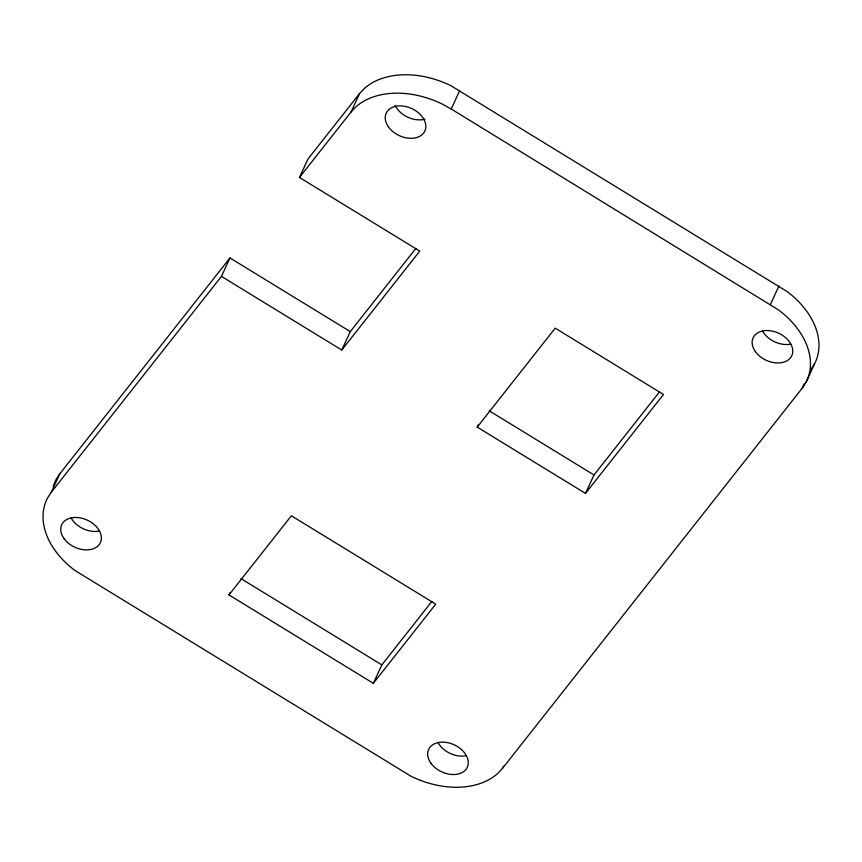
<?xml version="1.0" encoding="UTF-8"?>
<svg xmlns="http://www.w3.org/2000/svg" width="862" height="862" viewBox="0 0 862 862"><rect width="100%" height="100%" fill="white"/><g stroke="black" fill="none" stroke-linecap="round" stroke-linejoin="round"><path stroke-width="1.29" d="M51.311 492.202L221.448 276.379L341.761 350.037L419.762 251.101L299.459 177.443L307.971 159.007L359.551 93.581L364.486 88.366A78.14 54.672 24.8 0 1 451.009 85.769L787.092 291.539A78.14 54.672 24.8 0 1 814.515 363.915L806.002 382.34L802.177 388.234L502.449 768.419L497.514 773.634A78.14 54.672 24.8 0 1 410.991 776.231L74.908 570.461A78.14 54.672 24.8 0 1 47.485 498.085L51.311 492.202L59.823 473.766L229.971 257.953L350.274 331.611L415.829 248.461M221.448 276.379L229.971 257.953M299.459 177.443L351.039 112.006L359.551 93.581M806.002 382.34A78.14 54.672 24.8 0 0 778.58 309.964L451.225 109L459.737 90.564M341.761 350.037L350.274 331.611M228.969 594.92L291.378 515.767L435.741 604.154L373.332 683.307L228.969 594.92L230.035 592.614M477.214 427.099L555.214 328.163L663.481 394.462L585.481 493.398L477.214 427.099L478.281 424.804M373.332 683.307L381.855 664.882L431.776 601.557M585.481 493.398L594.004 474.973L659.559 391.822M502.449 768.419L503.516 766.113M770.423 304.437L778.936 286.001M802.177 388.234L804.311 383.622M59.823 473.766L55.998 479.66A78.14 54.672 24.8 0 0 53.282 486.287M811.325 368.817L814.515 363.915M351.039 112.006L355.974 106.791A78.14 54.672 24.8 0 1 442.497 104.194L451.225 109M489.142 410.775L594.004 474.973M240.918 578.596L381.855 664.882M790.777 344.1A21.313 14.913 24.8 0 1 762.558 331.019M466.288 755.694A21.313 14.913 24.8 0 1 438.068 742.602M99.356 531.035A21.313 14.913 24.8 0 1 71.137 517.943M424.988 119.161A21.313 14.913 24.8 0 1 395.098 105.293M755.317 351.502A21.313 14.913 24.8 0 0 790.497 357.795A21.313 14.913 24.8 0 0 771.533 330.943A21.313 14.913 24.8 0 0 755.317 351.502M430.838 763.096A21.313 14.913 24.8 0 0 466.008 769.389A21.313 14.913 24.8 0 0 447.044 742.538A21.313 14.913 24.8 0 0 430.838 763.096M63.907 538.438A21.313 14.913 24.8 0 0 99.087 544.73A21.313 14.913 24.8 0 0 80.123 517.868A21.313 14.913 24.8 0 0 63.907 538.438M388.396 126.843A21.313 14.913 24.8 0 0 423.565 133.136A21.313 14.913 24.8 0 0 404.601 106.285A21.313 14.913 24.8 0 0 388.396 126.843"/></g></svg>
